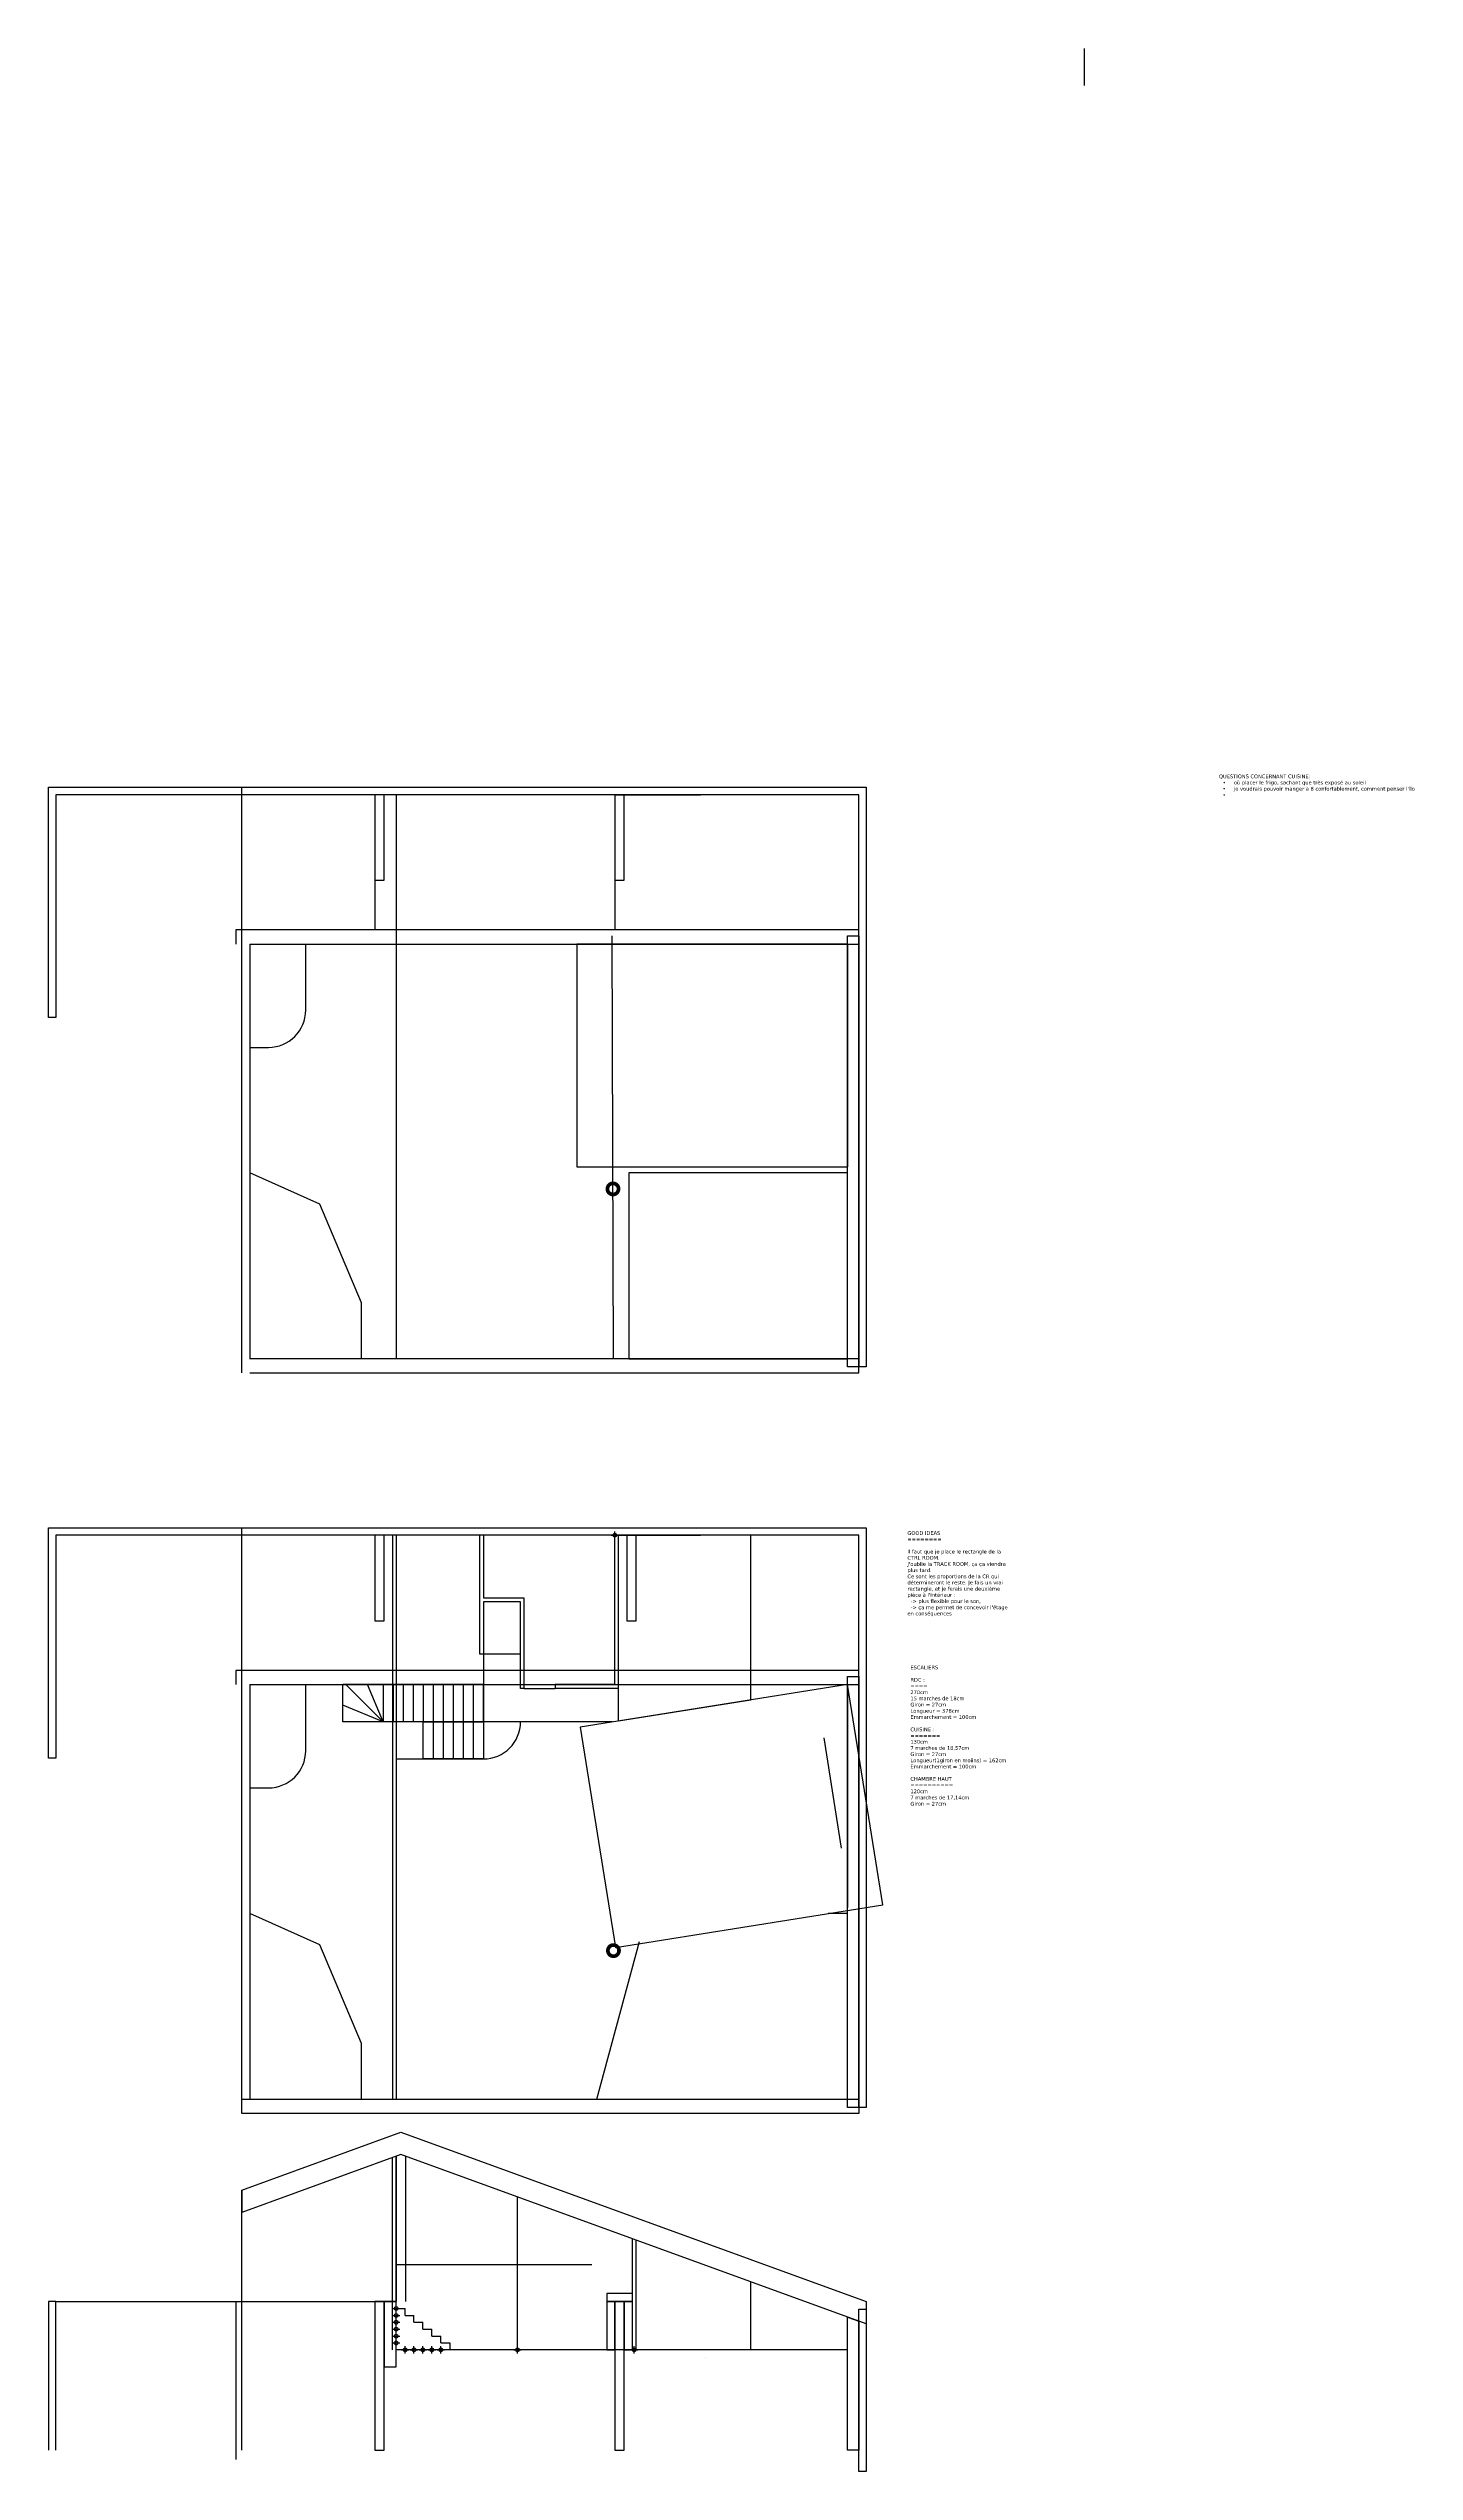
# Model space of a CAD drawing. Header units: centimetres. Extents: x -262314 to 1497847, y -126598 to 219599.
# Drawn here: x 5000 to 41752, y 24858 to 90076 of the extents above; entities that cross this region are included whole.
import ezdxf

# ---------------------------------------------------------------- set-up
doc = ezdxf.new("R2010")
doc.units = ezdxf.units.CM
doc.header["$PDMODE"] = 34
doc.header["$PDSIZE"] = 100
for name, color, linetype in [('A-FP 1', 2, 'Continuous'), ('A-POTEAU', 44, 'Continuous'), ('A-Roof', 2, 'Continuous'), ('A-Wall', 30, 'Continuous'), ('AC-Calcul ratios', 4, 'Continuous'), ('DONUT', 240, 'Continuous'), ('I-Cloison', 11, 'Continuous'), ('I-STAIRS', 44, 'Continuous'), ('IS-Ouate', 253, 'Continuous'), ('Isolant pourtour radier', 36, 'Continuous'), ('Mur de soutenement', 1, 'Continuous'), ('Portes', 3, 'Continuous'), ('Title Block', 250, 'Continuous')]:
    doc.layers.add(name, color=color, linetype=linetype)
doc.styles.add('Seb', font='Verdana.ttf')

# ---------------------------------------------------------------- blocks, each defined once
blk = doc.blocks.new('A$C85e816c1')
at = {"layer": 'DONUT', "const_width": 100}
blk.add_lwpolyline([(-150, 0, 1), (150, 0, 1)], format="xyb", close=True, dxfattribs=at)

msp = doc.modelspace()

# ---------------------------------------------------------------- linework, layer by layer
at = {"layer": 'A-FP 1'}
for p, q in [((5200, 29432), (10200, 29432)), ((10200, 29432), (14353.78, 29432))]:
    msp.add_line(p, q, dxfattribs=at)
at = {"layer": 'A-POTEAU'}
for p, q in [((20200, 54810.5), (20168.5, 66190.5)), ((14353.78, 33343.85), (14353.78, 29432)), ((14603.78, 33343.85), (14603.78, 29432))]:
    msp.add_line(p, q, dxfattribs=at)
at = {"layer": 'A-Roof'}
for q in [(14478.78, 33989.35), (10200, 31832)]:
    msp.add_line((10200, 32432), q, dxfattribs=at)
for points in [[(14478.78, 33389.35), (10200, 31832), (10200, 32432), (14478.78, 33989.35), (27000, 29432), (27000, 28832)], [(26800, 28904.79), (26800, 25432), (26500, 25432), (26500, 29013.99)]]:
    msp.add_lwpolyline(points, close=True, dxfattribs=at)
at = {"layer": 'A-Wall'}
for p, q in [((10200, 54430.5), (10200, 70190.5)), ((10200, 34498), (10200, 50258)), ((10200, 25432), (10200, 32432)), ((10040, 29432), (10040, 25182))]:
    msp.add_line(p, q, dxfattribs=at)
for points in [[(10420, 65970.5), (26800, 65970.5), (26800, 66350.5), (10040, 66350.5), (10040, 65970.5)], [(10420, 65970.5), (10420, 54810.5)], [(10420, 54430.5), (26800, 54430.5), (26800, 54810.5), (10420, 54810.5)], [(10420, 46038), (26800, 46038), (26800, 46418), (10040, 46418), (10040, 46038)], [(10420, 46038), (10420, 34878)]]:
    msp.add_lwpolyline(points, dxfattribs=at)
msp.add_lwpolyline([(10200, 34878), (26800, 34878), (26800, 34498), (10200, 34498)], close=True, dxfattribs=at)
at = {"layer": 'AC-Calcul ratios'}
for p, q in [((26499.7, 59810.5), (20610.85, 59810.5)), ((20610.85, 59810.5), (20611.15, 54810.5)), ((26500, 54810.5), (26499.7, 59810.5)), ((20611.15, 54810.5), (26500, 54810.5)), ((26499.7, 39878), (25973.22, 39878)), ((26500, 34878), (26499.7, 39878)), ((19756.09, 34878), (20898.5, 39124.76)), ((20611.15, 34878), (26500, 34878))]:
    msp.add_line(p, q, dxfattribs=at)
for points in [[(26500, 65970.5), (19214.5, 65970.5), (19214.5, 59970.5), (26500, 59970.5)], [(26500, 46038), (19305.55, 44889.81), (20251.14, 38964.79), (27445.6, 40112.98)]]:
    msp.add_lwpolyline(points, close=True, dxfattribs=at)
at = {"layer": 'DONUT', "const_width": 100}
msp.add_lwpolyline([(20037.35, 59380.21, 1), (20337.35, 59380.21, 1)], format="xyb", close=True, dxfattribs=at)
at = {"layer": 'I-Cloison'}
for p, q in [((14353.78, 69990.5), (14353.78, 54810.5)), ((13783.18, 67690.5), (13784.39, 66350.5)), ((20239.59, 67690.5), (20239.59, 66350.5)), ((26500, 65970.5), (19500, 65970.5)), ((26500, 65970.5), (26500, 59970.5)), ((14253.78, 50058), (14253.78, 34878)), ((14353.78, 50058), (14353.78, 34878)), ((16600, 50058), (16600, 46868)), ((20239.59, 46038), (20239.59, 50058)), ((20339.59, 45938), (20339.59, 50058)), ((23900, 45623.06), (23900, 50058)), ((17700, 48268), (16700, 48268)), ((16700, 48268), (16700, 46868)), ((16700, 48268), (16700, 46868)), ((17700, 46868), (17700, 48268)), ((17800, 45938), (17800, 48368)), ((16600, 46868), (16700, 46868)), ((16700, 46868), (16870, 46868)), ((17700, 45938), (17700, 46868)), ((17800, 45938), (17700, 45938)), ((20239.59, 46038), (18630, 46038)), ((18630, 46038), (18630, 45938)), ((20339.59, 45938), (18630, 45938)), ((26500, 46038), (26500, 40038)), ((23900, 45623.06), (20339.59, 45054.84)), ((20339.59, 45054.84), (20339.59, 45108)), ((23900, 45623.06), (23900, 45623.06)), ((14253.78, 28132), (14253.78, 33307.46)), ((14353.78, 28132), (14353.78, 33343.85)), ((17619.19, 28132), (17619.19, 32246.34)), ((20709.59, 28132), (20709.59, 31121.52)), ((20809.59, 28132), (20809.59, 31085.12)), ((14353.78, 30432), (19619.19, 30432)), ((17619.19, 28132), (17619.19, 30432)), ((23900, 28132), (23900, 29960.31)), ((26500, 28132), (14353.78, 28132)), ((22671.5, 27932), (22671.5, 27932))]:
    msp.add_line(p, q, dxfattribs=at)
for points in [[(10420, 63990.5), (10420, 63190.5), (10920, 63190.5, 0.41421356), (11920, 64190.5), (11920, 65970.5)], [(10420, 44058), (10420, 43258), (10920, 43258, 0.41421356), (11920, 44258), (11920, 46038)]]:
    msp.add_lwpolyline(points, format="xyb", dxfattribs=at)
for points in [[(13420, 56312.66), (12300.5, 58967), (10420, 59810.5), (10420, 54810.5), (13420, 54812.66)], [(13420, 36380.16), (12300.5, 39034.5), (10420, 39878), (10420, 34878), (13420, 34880.16)]]:
    msp.add_lwpolyline(points, close=True, dxfattribs=at)
msp.add_lwpolyline([(17800, 48368), (16709, 48368), (16709, 50058)], dxfattribs=at)
for p in [(20239.59, 50058), (17619.19, 28132), (20759.59, 28132)]:
    msp.add_point(p, dxfattribs=at)
at = {"layer": 'I-STAIRS'}
for p, q in [((32860, 90076), (32860, 89076)), ((32860, 90076), (32860, 89076)), ((11920, 46038), (12920, 46038)), ((16700, 46038), (12920, 46038)), ((14000, 45038), (13000, 46038)), ((14000, 45038), (13585.79, 46038)), ((14000, 46038), (14000, 45038)), ((14270, 46038), (14270, 45038)), ((14540, 46038), (14540, 45038)), ((14810, 46038), (14810, 45038)), ((15080, 46038), (15080, 45038)), ((15350, 46038), (15350, 45038)), ((15620, 46038), (15620, 45038)), ((15890, 46038), (15890, 45038)), ((16160, 46038), (16160, 45038)), ((16160, 46038), (16160, 45038)), ((16160, 46038), (16160, 45038)), ((16160, 46038), (16160, 45038)), ((16160, 46038), (16160, 45038)), ((16430, 46038), (16430, 45038)), ((16700, 45038), (16700, 46038)), ((21169.59, 46038), (21169.59, 46038)), ((21739.59, 46038), (21739.59, 46038)), ((14000, 45038), (12920, 45485.35)), ((15080, 45038), (16700, 45038)), ((15080, 44038), (15080, 45038)), ((15350, 45038), (15350, 44038)), ((15620, 45038), (15620, 44038)), ((15890, 45038), (15890, 44038)), ((16160, 45038), (16160, 44038)), ((16430, 45038), (16430, 44038)), ((20169.59, 45038), (16700, 45038)), ((16700, 45038), (16700, 44038)), ((17700, 45038), (17700, 45038)), ((16700, 44038), (15080, 44038)), ((16700, 44038), (16700, 44038)), ((14353.78, 28132), (14353.78, 29432)), ((14353.78, 29246.29), (14593.78, 29246.29)), ((14593.78, 29060.57), (14593.78, 29246.29)), ((14593.78, 29060.57), (14833.78, 29060.57)), ((14833.78, 28874.86), (14833.78, 29060.57)), ((14833.78, 28874.86), (15073.78, 28874.86)), ((15073.78, 28689.14), (15073.78, 28874.86)), ((15073.78, 28689.14), (15313.78, 28689.14)), ((15313.78, 28503.43), (15313.78, 28689.14)), ((15313.78, 28503.43), (15553.78, 28503.43)), ((15553.78, 28317.71), (15553.78, 28503.43)), ((15553.78, 28317.71), (15793.78, 28317.71)), ((15793.78, 28317.71), (15793.78, 28132))]:
    msp.add_line(p, q, dxfattribs=at)
msp.add_lwpolyline([(12920, 46038), (16700, 46038), (16700, 45038), (12920, 45038)], close=True, dxfattribs=at)
msp.add_lwpolyline([(16700, 44038, 0.41421356), (17700, 45038), (14353.78, 45038), (14353.78, 44038), (16700, 44038)], format="xyb", dxfattribs=at)
for p in [(14353.78, 29246.29), (14353.78, 29060.57), (14353.78, 28874.86), (14353.78, 28689.14), (14353.78, 28503.43), (14353.78, 28317.71), (14593.78, 28132), (14833.78, 28132), (15073.78, 28132), (15313.78, 28132), (15553.78, 28132)]:
    msp.add_point(p, dxfattribs=at)
at = {"layer": 'IS-Ouate'}
for points in [[(14353.78, 27672), (14353.78, 29432), (14033.78, 29432), (14033.78, 27672)], [(20019.59, 29432.34), (20709.59, 29432.34), (20709.59, 29652.34), (20019.59, 29652.34)], [(20019.59, 28132.34), (20239.59, 28132.34), (20239.59, 29432.34), (20019.59, 29432.34)], [(20489.59, 28132), (20709.59, 28132), (20709.59, 29432), (20489.59, 29432)]]:
    msp.add_lwpolyline(points, close=True, dxfattribs=at)
at = {"layer": 'Isolant pourtour radier'}
for points in [[(26800, 54590.5), (26500, 54590.5), (26500, 66190.5), (26800, 66190.5)], [(26800, 34658), (26500, 34658), (26500, 46258), (26800, 46258)]]:
    msp.add_lwpolyline(points, close=True, dxfattribs=at)
at = {"layer": 'Mur de soutenement'}
for p, q in [((5200, 29432), (5000, 29432)), ((5000, 29432), (5000, 25432)), ((5200, 25432), (5200, 29432))]:
    msp.add_line(p, q, dxfattribs=at)
for points in [[(5000, 69990.5), (5000, 70190.5), (27000, 70190.5), (27000, 69990.5)], [(5200, 69990.5), (5200, 63990.5), (5000, 63990.5), (5000, 70190.5), (5200, 70190.5)], [(26800, 69990.5), (5200, 69990.5)], [(13783.78, 69990.5), (13783.78, 67690.5), (14033.78, 67690.5), (14033.78, 69990.5), (13783.78, 69990.5)], [(20239.59, 69990.5), (22539.59, 69990.5)], [(20239.59, 69990.5), (20239.59, 67690.5), (20489.59, 67690.5), (20489.59, 69990.5), (20239.59, 69990.5)], [(26800, 70190.5), (27000, 70190.5), (27000, 54590.5), (26800, 54590.5), (26800, 69990.5)], [(5000, 50058), (5000, 50258), (27000, 50258), (27000, 50058)], [(5200, 50058), (5200, 44058), (5000, 44058), (5000, 50258), (5200, 50258)], [(26800, 50258), (27000, 50258), (27000, 34658), (26800, 34658), (26800, 50058)], [(26800, 50058), (5200, 50058)], [(13783.78, 50058), (13783.78, 47758), (14033.78, 47758), (14033.78, 50058), (13783.78, 50058)], [(20239.59, 50058), (22539.59, 50058)], [(20559.59, 50058), (20559.59, 47758), (20809.59, 47758), (20809.59, 50058), (20559.59, 50058)]]:
    msp.add_lwpolyline(points, dxfattribs=at)
for points in [[(13783.78, 25432), (14033.78, 25432), (14033.78, 29432), (13783.78, 29432)], [(20239.59, 25432), (20489.59, 25432), (20489.59, 29432), (20239.59, 29432)], [(27000, 24857.86), (26800, 24857.86), (26800, 29232), (27000, 29232)]]:
    msp.add_lwpolyline(points, close=True, dxfattribs=at)
at = {"layer": 'Portes'}
for p, q in [((16700, 46868), (16700, 46038)), ((16870, 46868), (17700, 46868)), ((17800, 45938), (18630, 45938)), ((20339.59, 45108), (20339.59, 45938))]:
    msp.add_line(p, q, dxfattribs=at)
at = {"layer": 'Title Block'}
msp.add_line((25857.6, 44602.25), (26330.4, 41639.75), dxfattribs=at)

# ---------------------------------------------------------------- block references
msp.add_blockref('A$C85e816c1', (20200, 38878), dxfattribs=at)

# ---------------------------------------------------------------- texts
at = {"layer": 'Title Block', "char_height": 100, "attachment_point": 1, "style": 'Seb'}
for s, width, insert in [("QUESTIONS CONCERNANT CUISINE:\\P\\pxi-3,l4,t4;•^Ioù placer le frigo, sachant que très exposé au soleil\\P•^Ije voudrais pouvoir manger à 8 confortablement, comment penser l'îlo\\P•^I", 5635.9333, (36491, 70534.09)), ("GOOD IDEAS\\P========\\P\\PIl faut que je place le rectangle de la CTRL ROOM.\\PJ'oublie la TRACK ROOM, ça ça viendra plus tard.\\PCe sont les proportions de la CR qui détermineront le reste. Je fais un vrai rectangle, et je ferais une deuxième pièce à l'intérieur :\\P  -> plus flexible pour le son,\\P  -> ça me permet de concevoir l'étage en conséquences", 2882.5, (28109, 50168.5)), ('ESCALIERS\\P\\PRDC :\\P====\\P270cm\\P15 marches de 18cm\\PGiron = 27cm\\PLongueur = 378cm\\PEmmarchement = 100cm\\P\\PCUISINE :\\P=======\\P130cm\\P7 marches de 18,57cm\\PGiron = 27cm\\PLongueur(1giron en moiins) = 162cm\\PEmmarchement = 100cm\\P\\PCHAMBRE HAUT\\P==========\\P120cm\\P7 marches de 17,14cm\\PGiron = 27cm', 2727.5, (28189.5, 46550))]:
    msp.add_mtext_dynamic_manual_height_columns(s, width=width, gutter_width=500, heights=[0], dxfattribs=dict(at, insert=insert))

doc.saveas('drawing.dxf')
